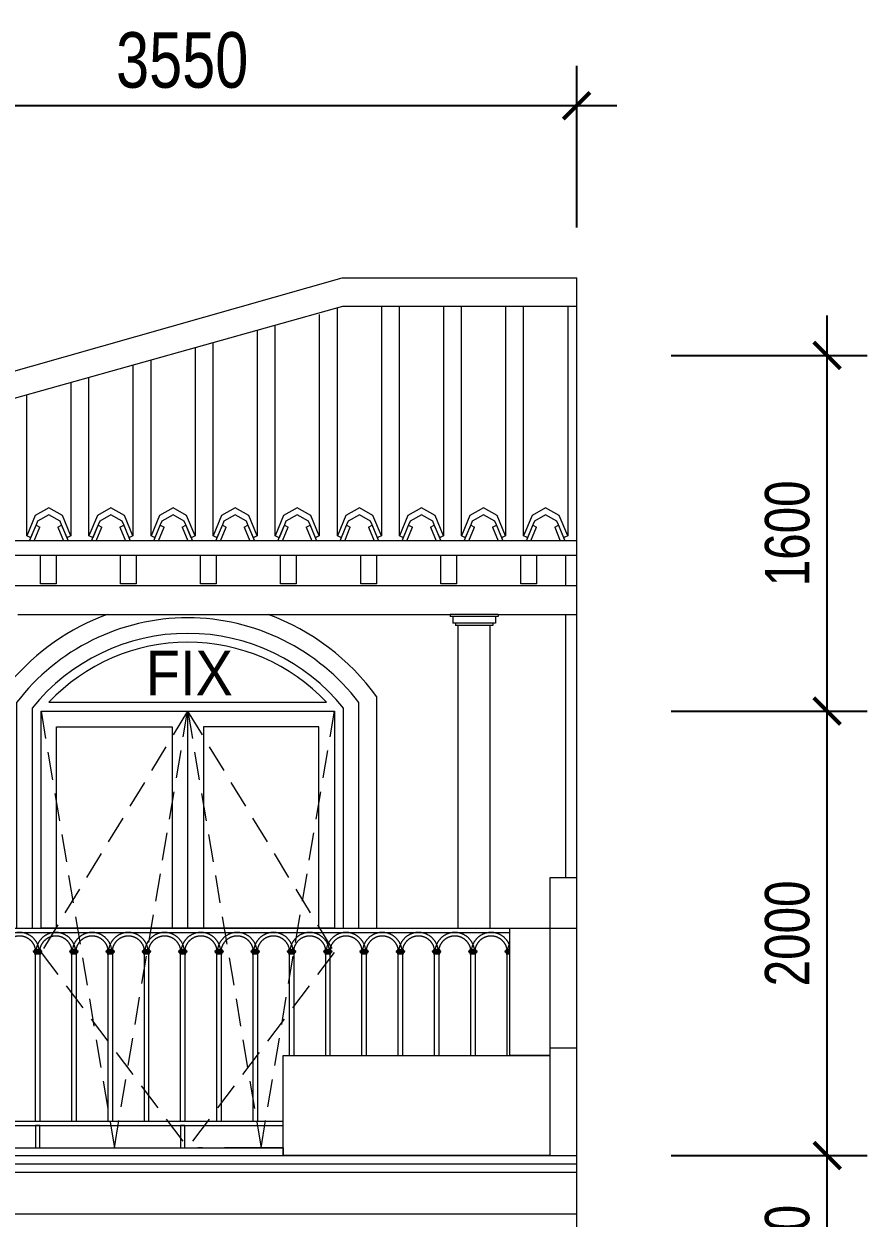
# Model space of a CAD drawing. Header units: millimetres. Extents: x -78046 to 260989, y -99288 to 158505.
# Drawn here: x 190837 to 194630, y 77367 to 82740 of the extents above; entities that cross this region are included whole.
import ezdxf
from ezdxf.xclip import XClip

# ---------------------------------------------------------------- set-up
doc = ezdxf.new("R2010")
doc.units = ezdxf.units.MM
doc.header["$LTSCALE"] = 100
doc.header["$XCLIPFRAME"] = 0
doc.header["$PDMODE"] = 98
doc.linetypes.add('HIDDEN', pattern=[0.375, 0.25, -0.125])
doc.layers.get('Defpoints').update_dxf_attribs({"lineweight": 13})
for name, color, linetype, lineweight in [('-DIM', 9, 'Continuous', 13), ('-DOOR', 137, 'Continuous', 9), ('-HATCH', 8, 'Continuous', 5), ('-HIDE', 3, 'HIDDEN', 13), ('-LINE1', 7, 'Continuous', 18), ('-LINE2', 252, 'Continuous', 9), ('-TEXT', 7, 'Continuous', 15)]:
    doc.layers.add(name, color=color, linetype=linetype, lineweight=lineweight)
doc.styles.add('AVANH', font='VHAVAN_2.TTF', dxfattribs={"width": 0.8})
doc.styles.add('X-5M-DH-TUM1$0$AVANTH', font='arial.ttf', dxfattribs={"width": 0.9})
doc.dimstyles.new('C_100A3', dxfattribs={"dimscale": 100, "dimtxt": 2.5, "dimasz": 1.2, "dimexe": 1.8, "dimexo": 0, "dimgap": 0.75, "dimtad": 1, "dimdec": 0, "dimzin": 0, "dimdsep": 46, "dimtxsty": 'AVANH', "dimblk": 'ARCHTICK', "dimcen": 0, "dimdle": 1.8, "dimclrd": 256, "dimclre": 256, "dimclrt": 7, "dimadec": 0, "dimazin": 0, "dimtfac": 0.0001, "dimtdec": 0, "dimtix": 1, "dimtmove": 2, "dimatfit": 3, "dimldrblk": 'ARCHTICK', "dimfxl": 1.8, "dimtolj": 1, "dimtzin": 0, "dimarcsym": 0})

# ---------------------------------------------------------------- blocks, each defined once
blk = doc.blocks.new('lancan')
for p, q in [((-1.1, 988.8), (6547.2, 988.8)), ((-1.1, 968.8), (6547.2, 968.8)), ((3262.4, 889), (3254.1, 884)), ((3254.1, 884), (3254.1, 882)), ((3264, 884), (3254.1, 884)), ((3254.1, 882), (3262.4, 876.9)), ((3264, 882), (3254.1, 882)), ((3260, 893), (3260, 891)), ((3260, 893), (3264, 893)), ((3260, 891), (3262.4, 891)), ((3260, 874.9), (3260, 872.9)), ((3260, 874.9), (3262.4, 874.9)), ((3260, 872.9), (3264, 872.9)), ((3262.4, 891), (3262.4, 889)), ((3262.4, 891), (3264, 891)), ((3262.4, 889), (3284.8, 889)), ((3262.4, 876.9), (3262.4, 874.9)), ((3262.4, 876.9), (3284.8, 876.9)), ((3262.4, 874.9), (3264, 874.9)), ((3264, 893), (3283.2, 893)), ((3283.2, 891), (3264, 891)), ((3264, 882), (3264, 884)), ((3264, 884), (3283.2, 884)), ((3264, 882), (3283.2, 882)), ((3283.2, 874.9), (3264, 874.9)), ((3264, 120), (3264, 872.9)), ((3264, 872.9), (3283.2, 872.9)), ((3283.2, 893), (3287.2, 893)), ((3283.2, 891), (3284.8, 891)), ((3283.2, 884), (3283.2, 882)), ((3283.2, 884), (3293, 884)), ((3283.2, 882), (3293, 882)), ((3283.2, 874.9), (3284.8, 874.9)), ((3283.2, 872.9), (3283.2, 120)), ((3283.2, 872.9), (3287.2, 872.9)), ((3284.8, 889), (3284.8, 891)), ((3284.8, 891), (3287.2, 891)), ((3293, 884), (3284.8, 889)), ((3284.8, 876.9), (3293, 882)), ((3284.8, 874.9), (3284.8, 876.9)), ((3284.8, 874.9), (3287.2, 874.9)), ((3287.2, 891), (3287.2, 893)), ((3287.2, 872.9), (3287.2, 874.9)), ((3293, 882), (3293, 884)), ((3425.6, 889), (3417.3, 884)), ((3417.3, 884), (3417.3, 882)), ((3427.2, 884), (3417.3, 884)), ((3417.3, 882), (3425.6, 876.9)), ((3427.2, 882), (3417.3, 882)), ((3423.2, 893), (3423.2, 891)), ((3423.2, 893), (3427.2, 893)), ((3423.2, 891), (3425.6, 891)), ((3423.2, 874.9), (3423.2, 872.9)), ((3423.2, 874.9), (3425.6, 874.9)), ((3423.2, 872.9), (3427.2, 872.9)), ((3425.6, 891), (3425.6, 889)), ((3425.6, 891), (3427.2, 891)), ((3425.6, 889), (3448, 889)), ((3425.6, 876.9), (3425.6, 874.9)), ((3425.6, 876.9), (3448, 876.9)), ((3425.6, 874.9), (3427.2, 874.9)), ((3427.2, 893), (3446.4, 893)), ((3446.4, 891), (3427.2, 891)), ((3427.2, 882), (3427.2, 884)), ((3427.2, 884), (3446.4, 884)), ((3427.2, 882), (3446.4, 882)), ((3446.4, 874.9), (3427.2, 874.9)), ((3427.2, 120), (3427.2, 872.9)), ((3427.2, 872.9), (3446.4, 872.9)), ((3446.4, 893), (3450.4, 893)), ((3446.4, 891), (3448, 891)), ((3446.4, 884), (3446.4, 882)), ((3446.4, 884), (3456.2, 884)), ((3446.4, 882), (3456.2, 882)), ((3446.4, 874.9), (3448, 874.9)), ((3446.4, 872.9), (3446.4, 120)), ((3446.4, 872.9), (3450.4, 872.9)), ((3448, 889), (3448, 891)), ((3448, 891), (3450.4, 891)), ((3456.2, 884), (3448, 889)), ((3448, 876.9), (3456.2, 882)), ((3448, 874.9), (3448, 876.9)), ((3448, 874.9), (3450.4, 874.9)), ((3450.4, 891), (3450.4, 893)), ((3450.4, 872.9), (3450.4, 874.9)), ((3456.2, 882), (3456.2, 884)), ((3588.8, 889), (3580.5, 884)), ((3580.5, 884), (3580.5, 882)), ((3590.4, 884), (3580.5, 884)), ((3580.5, 882), (3588.8, 876.9)), ((3590.4, 882), (3580.5, 882)), ((3586.4, 893), (3586.4, 891)), ((3586.4, 893), (3590.4, 893)), ((3586.4, 891), (3588.8, 891)), ((3586.4, 874.9), (3586.4, 872.9)), ((3586.4, 874.9), (3588.8, 874.9)), ((3586.4, 872.9), (3590.4, 872.9)), ((3588.8, 891), (3588.8, 889)), ((3588.8, 891), (3590.4, 891)), ((3588.8, 889), (3611.2, 889)), ((3588.8, 876.9), (3588.8, 874.9)), ((3588.8, 876.9), (3611.2, 876.9)), ((3588.8, 874.9), (3590.4, 874.9)), ((3590.4, 893), (3609.6, 893)), ((3609.6, 891), (3590.4, 891)), ((3590.4, 882), (3590.4, 884)), ((3590.4, 884), (3609.6, 884)), ((3590.4, 882), (3609.6, 882)), ((3609.6, 874.9), (3590.4, 874.9)), ((3590.4, 120), (3590.4, 872.9)), ((3590.4, 872.9), (3609.6, 872.9)), ((3609.6, 893), (3613.6, 893)), ((3609.6, 891), (3611.2, 891)), ((3609.6, 884), (3609.6, 882)), ((3609.6, 884), (3619.4, 884)), ((3609.6, 882), (3619.4, 882)), ((3609.6, 874.9), (3611.2, 874.9)), ((3609.6, 872.9), (3609.6, 120)), ((3609.6, 872.9), (3613.6, 872.9)), ((3611.2, 889), (3611.2, 891)), ((3611.2, 891), (3613.6, 891)), ((3619.4, 884), (3611.2, 889)), ((3611.2, 876.9), (3619.4, 882)), ((3611.2, 874.9), (3611.2, 876.9)), ((3611.2, 874.9), (3613.6, 874.9)), ((3613.6, 891), (3613.6, 893)), ((3613.6, 872.9), (3613.6, 874.9)), ((3619.4, 882), (3619.4, 884)), ((3752, 889), (3743.7, 884)), ((3743.7, 884), (3743.7, 882)), ((3753.6, 884), (3743.7, 884)), ((3743.7, 882), (3752, 876.9)), ((3753.6, 882), (3743.7, 882)), ((3749.6, 893), (3749.6, 891)), ((3749.6, 893), (3753.6, 893)), ((3749.6, 891), (3752, 891)), ((3749.6, 874.9), (3749.6, 872.9)), ((3749.6, 874.9), (3752, 874.9)), ((3749.6, 872.9), (3753.6, 872.9)), ((3752, 891), (3752, 889)), ((3752, 891), (3753.6, 891)), ((3752, 889), (3774.4, 889)), ((3752, 876.9), (3752, 874.9)), ((3752, 876.9), (3774.4, 876.9)), ((3752, 874.9), (3753.6, 874.9)), ((3753.6, 893), (3772.8, 893)), ((3772.8, 891), (3753.6, 891)), ((3753.6, 882), (3753.6, 884)), ((3753.6, 884), (3772.8, 884)), ((3753.6, 882), (3772.8, 882)), ((3772.8, 874.9), (3753.6, 874.9)), ((3753.6, 120), (3753.6, 872.9)), ((3753.6, 872.9), (3772.8, 872.9)), ((3772.8, 893), (3776.8, 893)), ((3772.8, 891), (3774.4, 891)), ((3772.8, 884), (3772.8, 882)), ((3772.8, 884), (3782.6, 884)), ((3772.8, 882), (3782.6, 882)), ((3772.8, 874.9), (3774.4, 874.9)), ((3772.8, 872.9), (3772.8, 120)), ((3772.8, 872.9), (3776.8, 872.9)), ((3774.4, 889), (3774.4, 891)), ((3774.4, 891), (3776.8, 891)), ((3782.6, 884), (3774.4, 889)), ((3774.4, 876.9), (3782.6, 882)), ((3774.4, 874.9), (3774.4, 876.9)), ((3774.4, 874.9), (3776.8, 874.9)), ((3776.8, 891), (3776.8, 893)), ((3776.8, 872.9), (3776.8, 874.9)), ((3782.6, 882), (3782.6, 884)), ((3915.2, 889), (3906.9, 884)), ((3906.9, 884), (3906.9, 882)), ((3916.8, 884), (3906.9, 884)), ((3906.9, 882), (3915.2, 876.9)), ((3916.8, 882), (3906.9, 882)), ((3912.8, 893), (3912.8, 891)), ((3912.8, 893), (3916.8, 893)), ((3912.8, 891), (3915.2, 891)), ((3912.8, 874.9), (3912.8, 872.9)), ((3912.8, 874.9), (3915.2, 874.9)), ((3912.8, 872.9), (3916.8, 872.9)), ((3915.2, 891), (3915.2, 889)), ((3915.2, 891), (3916.8, 891)), ((3915.2, 889), (3937.6, 889)), ((3915.2, 876.9), (3915.2, 874.9)), ((3915.2, 876.9), (3937.6, 876.9)), ((3915.2, 874.9), (3916.8, 874.9)), ((3916.8, 893), (3936, 893)), ((3936, 891), (3916.8, 891)), ((3916.8, 882), (3916.8, 884)), ((3916.8, 884), (3936, 884)), ((3916.8, 882), (3936, 882)), ((3936, 874.9), (3916.8, 874.9)), ((3916.8, 120), (3916.8, 872.9)), ((3916.8, 872.9), (3936, 872.9)), ((3936, 893), (3940, 893)), ((3936, 891), (3937.6, 891)), ((3936, 884), (3936, 882)), ((3936, 884), (3945.8, 884)), ((3936, 882), (3945.8, 882)), ((3936, 874.9), (3937.6, 874.9)), ((3936, 872.9), (3936, 120)), ((3936, 872.9), (3940, 872.9)), ((3937.6, 889), (3937.6, 891)), ((3937.6, 891), (3940, 891)), ((3945.8, 884), (3937.6, 889)), ((3937.6, 876.9), (3945.8, 882)), ((3937.6, 874.9), (3937.6, 876.9)), ((3937.6, 874.9), (3940, 874.9)), ((3940, 891), (3940, 893)), ((3940, 872.9), (3940, 874.9)), ((3945.8, 882), (3945.8, 884)), ((4078.4, 889), (4070.1, 884)), ((4070.1, 884), (4070.1, 882)), ((4080, 884), (4070.1, 884)), ((4070.1, 882), (4078.4, 876.9)), ((4080, 882), (4070.1, 882)), ((4076, 893), (4076, 891)), ((4076, 893), (4080, 893)), ((4076, 891), (4078.4, 891)), ((4076, 874.9), (4076, 872.9)), ((4076, 874.9), (4078.4, 874.9)), ((4076, 872.9), (4080, 872.9)), ((4078.4, 891), (4078.4, 889)), ((4078.4, 891), (4080, 891)), ((4078.4, 889), (4100.8, 889)), ((4078.4, 876.9), (4078.4, 874.9)), ((4078.4, 876.9), (4100.8, 876.9)), ((4078.4, 874.9), (4080, 874.9)), ((4080, 893), (4099.2, 893)), ((4099.2, 891), (4080, 891)), ((4080, 882), (4080, 884)), ((4080, 884), (4099.2, 884)), ((4080, 882), (4099.2, 882)), ((4099.2, 874.9), (4080, 874.9)), ((4080, 120), (4080, 872.9)), ((4080, 872.9), (4099.2, 872.9)), ((4099.2, 893), (4103.2, 893)), ((4099.2, 891), (4100.8, 891)), ((4099.2, 884), (4099.2, 882)), ((4099.2, 884), (4109, 884)), ((4099.2, 882), (4109, 882)), ((4099.2, 874.9), (4100.8, 874.9)), ((4099.2, 872.9), (4099.2, 120)), ((4099.2, 872.9), (4103.2, 872.9)), ((4100.8, 889), (4100.8, 891)), ((4100.8, 891), (4103.2, 891)), ((4109, 884), (4100.8, 889)), ((4100.8, 876.9), (4109, 882)), ((4100.8, 874.9), (4100.8, 876.9)), ((4100.8, 874.9), (4103.2, 874.9)), ((4103.2, 891), (4103.2, 893)), ((4103.2, 872.9), (4103.2, 874.9)), ((4109, 882), (4109, 884)), ((4241.6, 889), (4233.3, 884)), ((4233.3, 884), (4233.3, 882)), ((4243.2, 884), (4233.3, 884)), ((4233.3, 882), (4241.6, 876.9)), ((4243.2, 882), (4233.3, 882)), ((4239.2, 893), (4239.2, 891)), ((4239.2, 893), (4243.2, 893)), ((4239.2, 891), (4241.6, 891)), ((4239.2, 874.9), (4239.2, 872.9)), ((4239.2, 874.9), (4241.6, 874.9)), ((4239.2, 872.9), (4243.2, 872.9)), ((4241.6, 891), (4241.6, 889)), ((4241.6, 891), (4243.2, 891)), ((4241.6, 889), (4264, 889)), ((4241.6, 876.9), (4241.6, 874.9)), ((4241.6, 876.9), (4264, 876.9)), ((4241.6, 874.9), (4243.2, 874.9)), ((4243.2, 893), (4262.4, 893)), ((4262.4, 891), (4243.2, 891)), ((4243.2, 882), (4243.2, 884)), ((4243.2, 884), (4262.4, 884)), ((4243.2, 882), (4262.4, 882)), ((4262.4, 874.9), (4243.2, 874.9)), ((4243.2, 120), (4243.2, 872.9)), ((4243.2, 872.9), (4262.4, 872.9)), ((4262.4, 893), (4266.4, 893)), ((4262.4, 891), (4264, 891)), ((4262.4, 884), (4262.4, 882)), ((4262.4, 884), (4272.2, 884)), ((4262.4, 882), (4272.2, 882)), ((4262.4, 874.9), (4264, 874.9)), ((4262.4, 872.9), (4262.4, 120)), ((4262.4, 872.9), (4266.4, 872.9)), ((4264, 889), (4264, 891)), ((4264, 891), (4266.4, 891)), ((4272.2, 884), (4264, 889)), ((4264, 876.9), (4272.2, 882)), ((4264, 874.9), (4264, 876.9)), ((4264, 874.9), (4266.4, 874.9)), ((4266.4, 891), (4266.4, 893)), ((4266.4, 872.9), (4266.4, 874.9)), ((4272.2, 882), (4272.2, 884)), ((4404.8, 889), (4396.5, 884)), ((4396.5, 884), (4396.5, 882)), ((4406.4, 884), (4396.5, 884)), ((4396.5, 882), (4404.8, 876.9)), ((4406.4, 882), (4396.5, 882)), ((4402.4, 893), (4402.4, 891)), ((4402.4, 893), (4406.4, 893)), ((4402.4, 891), (4404.8, 891)), ((4402.4, 874.9), (4402.4, 872.9)), ((4402.4, 874.9), (4404.8, 874.9)), ((4402.4, 872.9), (4406.4, 872.9)), ((4404.8, 891), (4404.8, 889)), ((4404.8, 891), (4406.4, 891)), ((4404.8, 889), (4427.1, 889)), ((4404.8, 876.9), (4404.8, 874.9)), ((4404.8, 876.9), (4427.1, 876.9)), ((4404.8, 874.9), (4406.4, 874.9)), ((4406.4, 893), (4425.6, 893)), ((4425.6, 891), (4406.4, 891)), ((4406.4, 882), (4406.4, 884)), ((4406.4, 884), (4425.6, 884)), ((4406.4, 882), (4425.6, 882)), ((4425.6, 874.9), (4406.4, 874.9)), ((4406.4, 120), (4406.4, 872.9)), ((4406.4, 872.9), (4425.6, 872.9)), ((4425.6, 893), (4429.5, 893)), ((4425.6, 891), (4427.1, 891)), ((4425.6, 884), (4425.6, 882)), ((4425.6, 884), (4435.4, 884)), ((4425.6, 882), (4435.4, 882)), ((4425.6, 874.9), (4427.1, 874.9)), ((4425.6, 872.9), (4425.6, 120)), ((4425.6, 872.9), (4429.5, 872.9)), ((4427.1, 889), (4427.1, 891)), ((4427.1, 891), (4429.5, 891)), ((4435.4, 884), (4427.1, 889)), ((4427.1, 876.9), (4435.4, 882)), ((4427.1, 874.9), (4427.1, 876.9)), ((4427.1, 874.9), (4429.5, 874.9)), ((4429.5, 891), (4429.5, 893)), ((4429.5, 872.9), (4429.5, 874.9)), ((4435.4, 882), (4435.4, 884)), ((4568, 889), (4559.7, 884)), ((4559.7, 884), (4559.7, 882)), ((4569.6, 884), (4559.7, 884)), ((4559.7, 882), (4568, 876.9)), ((4569.6, 882), (4559.7, 882)), ((4565.6, 893), (4565.6, 891)), ((4565.6, 893), (4569.6, 893)), ((4565.6, 891), (4568, 891)), ((4565.6, 874.9), (4565.6, 872.9)), ((4565.6, 874.9), (4568, 874.9)), ((4565.6, 872.9), (4569.6, 872.9)), ((4568, 891), (4568, 889)), ((4568, 891), (4569.6, 891)), ((4568, 889), (4590.3, 889)), ((4568, 876.9), (4568, 874.9)), ((4568, 876.9), (4590.3, 876.9)), ((4568, 874.9), (4569.6, 874.9)), ((4569.6, 893), (4588.8, 893)), ((4588.8, 891), (4569.6, 891)), ((4569.6, 882), (4569.6, 884)), ((4569.6, 884), (4588.8, 884)), ((4569.6, 882), (4588.8, 882)), ((4588.8, 874.9), (4569.6, 874.9)), ((4569.6, 120), (4569.6, 872.9)), ((4569.6, 872.9), (4588.8, 872.9)), ((4588.8, 893), (4592.7, 893)), ((4588.8, 891), (4590.3, 891)), ((4588.8, 884), (4588.8, 882)), ((4588.8, 884), (4598.6, 884)), ((4588.8, 882), (4598.6, 882)), ((4588.8, 874.9), (4590.3, 874.9)), ((4588.8, 872.9), (4588.8, 120)), ((4588.8, 872.9), (4592.7, 872.9)), ((4590.3, 889), (4590.3, 891)), ((4590.3, 891), (4592.7, 891)), ((4598.6, 884), (4590.3, 889)), ((4590.3, 876.9), (4598.6, 882)), ((4590.3, 874.9), (4590.3, 876.9)), ((4590.3, 874.9), (4592.7, 874.9)), ((4592.7, 891), (4592.7, 893)), ((4592.7, 872.9), (4592.7, 874.9)), ((4598.6, 882), (4598.6, 884)), ((4731.2, 889), (4722.9, 884)), ((4722.9, 884), (4722.9, 882)), ((4732.8, 884), (4722.9, 884)), ((4722.9, 882), (4731.2, 876.9)), ((4732.8, 882), (4722.9, 882)), ((4728.8, 893), (4728.8, 891)), ((4728.8, 893), (4732.8, 893)), ((4728.8, 891), (4731.2, 891)), ((4728.8, 874.9), (4728.8, 872.9)), ((4728.8, 874.9), (4731.2, 874.9)), ((4728.8, 872.9), (4732.8, 872.9)), ((4731.2, 891), (4731.2, 889)), ((4731.2, 891), (4732.8, 891)), ((4731.2, 889), (4753.5, 889)), ((4731.2, 876.9), (4731.2, 874.9)), ((4731.2, 876.9), (4753.5, 876.9)), ((4731.2, 874.9), (4732.8, 874.9)), ((4732.8, 893), (4752, 893)), ((4752, 891), (4732.8, 891)), ((4732.8, 882), (4732.8, 884)), ((4732.8, 884), (4752, 884)), ((4732.8, 882), (4752, 882)), ((4752, 874.9), (4732.8, 874.9)), ((4732.8, 120), (4732.8, 872.9)), ((4732.8, 872.9), (4752, 872.9)), ((4752, 893), (4755.9, 893)), ((4752, 891), (4753.5, 891)), ((4752, 884), (4752, 882)), ((4752, 884), (4761.8, 884)), ((4752, 882), (4761.8, 882)), ((4752, 874.9), (4753.5, 874.9)), ((4752, 872.9), (4752, 120)), ((4752, 872.9), (4755.9, 872.9)), ((4753.5, 889), (4753.5, 891)), ((4753.5, 891), (4755.9, 891)), ((4761.8, 884), (4753.5, 889)), ((4753.5, 876.9), (4761.8, 882)), ((4753.5, 874.9), (4753.5, 876.9)), ((4753.5, 874.9), (4755.9, 874.9)), ((4755.9, 891), (4755.9, 893)), ((4755.9, 872.9), (4755.9, 874.9)), ((4761.8, 882), (4761.8, 884)), ((4894.4, 889), (4886.1, 884)), ((4886.1, 884), (4886.1, 882)), ((4896, 884), (4886.1, 884)), ((4886.1, 882), (4894.4, 876.9)), ((4896, 882), (4886.1, 882)), ((4892, 893), (4892, 891)), ((4892, 893), (4896, 893)), ((4892, 891), (4894.4, 891)), ((4892, 874.9), (4892, 872.9)), ((4892, 874.9), (4894.4, 874.9)), ((4892, 872.9), (4896, 872.9)), ((4894.4, 891), (4894.4, 889)), ((4894.4, 891), (4896, 891)), ((4894.4, 889), (4916.7, 889)), ((4894.4, 876.9), (4894.4, 874.9)), ((4894.4, 876.9), (4916.7, 876.9)), ((4894.4, 874.9), (4896, 874.9)), ((4896, 893), (4915.2, 893)), ((4915.2, 891), (4896, 891)), ((4896, 882), (4896, 884)), ((4896, 884), (4915.2, 884)), ((4896, 882), (4915.2, 882)), ((4915.2, 874.9), (4896, 874.9)), ((4896, 120), (4896, 872.9)), ((4896, 872.9), (4915.2, 872.9)), ((4915.2, 893), (4919.1, 893)), ((4915.2, 891), (4916.7, 891)), ((4915.2, 884), (4915.2, 882)), ((4915.2, 884), (4925, 884)), ((4915.2, 882), (4925, 882)), ((4915.2, 874.9), (4916.7, 874.9)), ((4915.2, 872.9), (4915.2, 120)), ((4915.2, 872.9), (4919.1, 872.9)), ((4916.7, 889), (4916.7, 891)), ((4916.7, 891), (4919.1, 891)), ((4925, 884), (4916.7, 889)), ((4916.7, 876.9), (4925, 882)), ((4916.7, 874.9), (4916.7, 876.9)), ((4916.7, 874.9), (4919.1, 874.9)), ((4919.1, 891), (4919.1, 893)), ((4919.1, 872.9), (4919.1, 874.9)), ((4925, 882), (4925, 884)), ((5057.6, 889), (5049.3, 884)), ((5049.3, 884), (5049.3, 882)), ((5059.2, 884), (5049.3, 884)), ((5049.3, 882), (5057.6, 876.9)), ((5059.2, 882), (5049.3, 882)), ((5055.2, 893), (5055.2, 891)), ((5055.2, 893), (5059.2, 893)), ((5055.2, 891), (5057.6, 891)), ((5055.2, 874.9), (5055.2, 872.9)), ((5055.2, 874.9), (5057.6, 874.9)), ((5055.2, 872.9), (5059.2, 872.9)), ((5057.6, 891), (5057.6, 889)), ((5057.6, 891), (5059.2, 891)), ((5057.6, 889), (5079.9, 889)), ((5057.6, 876.9), (5057.6, 874.9)), ((5057.6, 876.9), (5079.9, 876.9)), ((5057.6, 874.9), (5059.2, 874.9)), ((5059.2, 893), (5078.4, 893)), ((5078.4, 891), (5059.2, 891)), ((5059.2, 882), (5059.2, 884)), ((5059.2, 884), (5078.4, 884)), ((5059.2, 882), (5078.4, 882)), ((5078.4, 874.9), (5059.2, 874.9)), ((5059.2, 120), (5059.2, 872.9)), ((5059.2, 872.9), (5078.4, 872.9)), ((5078.4, 893), (5082.3, 893)), ((5078.4, 891), (5079.9, 891)), ((5078.4, 884), (5078.4, 882)), ((5078.4, 884), (5088.2, 884)), ((5078.4, 882), (5088.2, 882)), ((5078.4, 874.9), (5079.9, 874.9)), ((5078.4, 872.9), (5078.4, 120)), ((5078.4, 872.9), (5082.3, 872.9)), ((5079.9, 889), (5079.9, 891)), ((5079.9, 891), (5082.3, 891)), ((5088.2, 884), (5079.9, 889)), ((5079.9, 876.9), (5088.2, 882)), ((5079.9, 874.9), (5079.9, 876.9)), ((5079.9, 874.9), (5082.3, 874.9)), ((5082.3, 891), (5082.3, 893)), ((5082.3, 872.9), (5082.3, 874.9)), ((5088.2, 882), (5088.2, 884)), ((5220.8, 889), (5212.5, 884)), ((5212.5, 884), (5212.5, 882)), ((5222.4, 884), (5212.5, 884)), ((5212.5, 882), (5220.8, 876.9)), ((5222.4, 882), (5212.5, 882)), ((5218.4, 893), (5218.4, 891)), ((5218.4, 893), (5222.4, 893)), ((5218.4, 891), (5220.8, 891)), ((5218.4, 874.9), (5218.4, 872.9)), ((5218.4, 874.9), (5220.8, 874.9)), ((5218.4, 872.9), (5222.4, 872.9)), ((5220.8, 891), (5220.8, 889)), ((5220.8, 891), (5222.4, 891)), ((5220.8, 889), (5243.1, 889)), ((5220.8, 876.9), (5220.8, 874.9)), ((5220.8, 876.9), (5243.1, 876.9)), ((5220.8, 874.9), (5222.4, 874.9)), ((5222.4, 893), (5241.6, 893)), ((5241.6, 891), (5222.4, 891)), ((5222.4, 882), (5222.4, 884)), ((5222.4, 884), (5241.6, 884)), ((5222.4, 882), (5241.6, 882)), ((5241.6, 874.9), (5222.4, 874.9)), ((5222.4, 120), (5222.4, 872.9)), ((5222.4, 872.9), (5241.6, 872.9)), ((5241.6, 893), (5245.5, 893)), ((5241.6, 891), (5243.1, 891)), ((5241.6, 884), (5241.6, 882)), ((5241.6, 884), (5251.4, 884)), ((5241.6, 882), (5251.4, 882)), ((5241.6, 874.9), (5243.1, 874.9)), ((5241.6, 872.9), (5241.6, 120)), ((5241.6, 872.9), (5245.5, 872.9)), ((5243.1, 889), (5243.1, 891)), ((5243.1, 891), (5245.5, 891)), ((5251.4, 884), (5243.1, 889)), ((5243.1, 876.9), (5251.4, 882)), ((5243.1, 874.9), (5243.1, 876.9)), ((5243.1, 874.9), (5245.5, 874.9)), ((5245.5, 891), (5245.5, 893)), ((5245.5, 872.9), (5245.5, 874.9)), ((5251.4, 882), (5251.4, 884)), ((5384, 889), (5375.7, 884)), ((5375.7, 884), (5375.7, 882)), ((5385.6, 884), (5375.7, 884)), ((5375.7, 882), (5384, 876.9)), ((5385.6, 882), (5375.7, 882)), ((5381.6, 893), (5381.6, 891)), ((5381.6, 893), (5385.6, 893)), ((5381.6, 891), (5384, 891)), ((5381.6, 874.9), (5381.6, 872.9)), ((5381.6, 874.9), (5384, 874.9)), ((5381.6, 872.9), (5385.6, 872.9)), ((5384, 891), (5384, 889)), ((5384, 891), (5385.6, 891)), ((5384, 889), (5406.3, 889)), ((5384, 876.9), (5384, 874.9)), ((5384, 876.9), (5406.3, 876.9)), ((5384, 874.9), (5385.6, 874.9)), ((5385.6, 893), (5404.8, 893)), ((5404.8, 891), (5385.6, 891)), ((5385.6, 882), (5385.6, 884)), ((5385.6, 884), (5404.8, 884)), ((5385.6, 882), (5404.8, 882)), ((5404.8, 874.9), (5385.6, 874.9)), ((5385.6, 120), (5385.6, 872.9)), ((5385.6, 872.9), (5404.8, 872.9)), ((-1.1, 120), (6547.2, 120)), ((-1.1, 100), (6547.2, 100)), ((-1.1, 0), (6547.2, 0))]:
    blk.add_line(p, q)
for points in [[(3283.2, 100), (3264, 100), (3264, 0), (3283.2, 0)], [(3936, 100), (3916.8, 100), (3916.8, 0), (3936, 0)]]:
    blk.add_lwpolyline(points, close=True)
for centre, radius, start, end in [((3192, 879.8), 89.2, 8.5304, 171.4696), ((3355.2, 879.8), 89.2, 8.5304, 171.4696), ((3518.4, 879.8), 89.2, 8.5304, 171.4696), ((3681.6, 879.8), 89.2, 8.5304, 171.4696), ((3844.8, 879.8), 89.2, 8.5304, 171.4696), ((4008, 879.8), 89.2, 8.5304, 171.4696), ((4171.2, 879.8), 89.2, 8.5304, 171.4696), ((4334.4, 879.8), 89.2, 8.5304, 171.4696), ((4497.6, 879.8), 89.2, 8.5304, 171.4696), ((4660.8, 879.8), 89.2, 8.5304, 171.4696), ((4824, 879.8), 89.2, 8.5304, 171.4696), ((4987.2, 879.8), 89.2, 8.5304, 171.4696), ((5150.4, 879.8), 89.2, 8.5304, 171.4696), ((5313.6, 879.8), 89.2, 8.5304, 171.4696), ((5476.8, 879.8), 89.2, 8.5304, 171.4696), ((3192, 879.8), 73.2, 10.4137, 169.5863), ((3355.2, 879.8), 73.2, 10.4137, 169.5863), ((3518.4, 879.8), 73.2, 10.4137, 169.5863), ((3681.6, 879.8), 73.2, 10.4137, 169.5863), ((3844.8, 879.8), 73.2, 10.4137, 169.5863), ((4008, 879.8), 73.2, 10.4137, 169.5863), ((4171.2, 879.8), 73.2, 10.4137, 169.5863), ((4334.4, 879.8), 73.2, 10.4137, 169.5863), ((4497.6, 879.8), 73.2, 10.4137, 169.5863), ((4660.8, 879.8), 73.2, 10.4137, 169.5863), ((4824, 879.8), 73.2, 10.4137, 169.5863), ((4987.2, 879.8), 73.2, 10.4137, 169.5863), ((5150.4, 879.8), 73.2, 10.4137, 169.5863), ((5313.6, 879.8), 73.2, 10.4137, 169.5863)]:
    blk.add_arc(centre, radius, start, end)
blk = doc.blocks.new('_ARCHTICK')
at = {"const_width": 0.15}
blk.add_lwpolyline([(-0.5, -0.5), (0.5, 0.5)], dxfattribs=at)
blk = doc.blocks.new('*D137')
at = {"layer": 'Defpoints', "lineweight": -2, "transparency": 16777216}
for p, q in [((189773.8, 81824.5), (189773.8, 82551.7)), ((193323.8, 81824.5), (193323.8, 82551.7)), ((193503.8, 82371.7), (189593.8, 82371.7))]:
    blk.add_line(p, q, dxfattribs=at)
at = {"layer": 'Defpoints', "color": 0, "transparency": 16777216}
for p in [(189773.8, 82371.7), (189773.8, 81824.5), (193323.8, 81824.5)]:
    blk.add_point(p, dxfattribs=at)
at = {"layer": 'Defpoints', "lineweight": -2, "transparency": 16777216, "xscale": 120, "yscale": 120, "zscale": 120, "rotation": 180}
blk.add_blockref('_ARCHTICK', (189773.8, 82371.7), dxfattribs=at)
at = {"layer": 'Defpoints', "lineweight": -2, "transparency": 16777216, "xscale": 120, "yscale": 120, "zscale": 120}
blk.add_blockref('_ARCHTICK', (193323.8, 82371.7), dxfattribs=at)
at = {"layer": 'Defpoints', "color": 7, "transparency": 16777216, "insert": (191548.8, 82576), "char_height": 250, "attachment_point": 5, "style": 'AVANH'}
blk.add_mtext('\\A1;3550', dxfattribs=at)
blk = doc.blocks.new('*D458')
at = {"layer": '-DIM', "lineweight": -2, "transparency": 16777216}
for p, q in [((194450.4, 76667.8), (194450.4, 77828)), ((193749.5, 77648), (194630.4, 77648)), ((193749.5, 76847.8), (194630.4, 76847.8))]:
    blk.add_line(p, q, dxfattribs=at)
at = {"layer": 'Defpoints', "color": 0, "transparency": 16777216}
for p in [(193749.5, 77648), (194450.4, 77648), (193749.5, 76847.8)]:
    blk.add_point(p, dxfattribs=at)
at = {"layer": '-DIM', "lineweight": -2, "transparency": 16777216, "xscale": 120, "yscale": 120, "zscale": 120}
for p, rotation in [((194450.4, 77648), 90), ((194450.4, 76847.8), 270)]:
    blk.add_blockref('_ARCHTICK', p, dxfattribs=dict(at, rotation=rotation))
at = {"layer": '-DIM', "color": 7, "transparency": 16777216, "insert": (194271.9, 77247.9), "char_height": 200, "attachment_point": 5, "rotation": 90, "style": 'AVANH'}
blk.add_mtext('\\A1;800', dxfattribs=at)
blk = doc.blocks.new('*D459')
at = {"layer": '-DIM', "lineweight": -2, "transparency": 16777216}
for p, q in [((194450.4, 77468), (194450.4, 79827.6)), ((193749.5, 79647.6), (194630.4, 79647.6)), ((193749.5, 77648), (194630.4, 77648))]:
    blk.add_line(p, q, dxfattribs=at)
at = {"layer": 'Defpoints', "color": 0, "transparency": 16777216}
for p in [(193749.5, 79647.6), (194450.4, 79647.6), (193749.5, 77648)]:
    blk.add_point(p, dxfattribs=at)
at = {"layer": '-DIM', "lineweight": -2, "transparency": 16777216, "xscale": 120, "yscale": 120, "zscale": 120}
for p, rotation in [((194450.4, 79647.6), 90), ((194450.4, 77648), 270)]:
    blk.add_blockref('_ARCHTICK', p, dxfattribs=dict(at, rotation=rotation))
at = {"layer": '-DIM', "color": 7, "transparency": 16777216, "insert": (194271.9, 78647.8), "char_height": 200, "attachment_point": 5, "rotation": 90, "style": 'AVANH'}
blk.add_mtext('\\A1;2000', dxfattribs=at)
blk = doc.blocks.new('*D460')
at = {"layer": '-DIM', "lineweight": -2, "transparency": 16777216}
for p, q in [((194450.4, 79467.6), (194450.4, 81428)), ((193749.5, 81248), (194630.4, 81248)), ((193749.5, 79647.6), (194630.4, 79647.6))]:
    blk.add_line(p, q, dxfattribs=at)
at = {"layer": 'Defpoints', "color": 0, "transparency": 16777216}
for p in [(193749.5, 81248), (194450.4, 81248), (193749.5, 79647.6)]:
    blk.add_point(p, dxfattribs=at)
at = {"layer": '-DIM', "lineweight": -2, "transparency": 16777216, "xscale": 120, "yscale": 120, "zscale": 120}
for p, rotation in [((194450.4, 81248), 90), ((194450.4, 79647.6), 270)]:
    blk.add_blockref('_ARCHTICK', p, dxfattribs=dict(at, rotation=rotation))
at = {"layer": '-DIM', "color": 7, "transparency": 16777216, "insert": (194271.9, 80447.8), "char_height": 200, "attachment_point": 5, "rotation": 90, "style": 'AVANH'}
blk.add_mtext('\\A1;1600', dxfattribs=at)

msp = doc.modelspace()

# ---------------------------------------------------------------- linework, layer by layer
at = {"layer": '-DOOR', "lineweight": 9}
for p, q in [((191573.3, 79647.6), (191573.3, 78671.5)), ((190983.8, 79577.6), (191503.3, 79577.6)), ((190983.8, 78671.5), (190983.8, 79577.6)), ((191503.3, 79577.6), (191503.3, 78671.5)), ((192163.8, 79577.6), (191644.3, 79577.6)), ((191644.3, 79577.6), (191644.3, 78671.5)), ((192163.8, 78671.5), (192163.8, 79577.6))]:
    msp.add_line(p, q, dxfattribs=at)
msp.add_lwpolyline([(192343.8, 78671.8), (192343.8, 79686, 0.495675), (190803.8, 79686), (190803.8, 78671.8)], format="xyb", dxfattribs=at)
msp.add_lwpolyline([(190949.1, 79687.6), (192198.4, 79687.6, 0.432261)], format="xyb", close=True, dxfattribs=at)
msp.add_lwpolyline([(190913.8, 79647.6), (192233.8, 79647.6), (192233.8, 78671.8), (190913.8, 78671.8)], close=True, dxfattribs=at)
at = {"layer": '-HATCH'}
for p, q in [((192269.7, 81468.9), (188913.7, 80527)), ((192246.8, 80437), (192246.8, 81461)), ((193323.8, 81468.9), (192269.7, 81468.9)), ((192444.9, 81468.9), (192444.9, 80437)), ((192526.2, 80437), (192526.2, 81468.9)), ((192724.3, 81468.9), (192724.3, 80437)), ((192805.6, 80437), (192805.6, 81468.9)), ((193003.7, 81468.9), (193003.7, 80437)), ((193085, 80437), (193085, 81468.9)), ((193283.1, 81468.9), (193283.1, 80437)), ((192165.5, 81432.8), (192165.5, 80437)), ((191886.1, 81361.2), (191886.1, 80437)), ((191967.4, 80437), (191967.4, 81384.1)), ((191688, 80437), (191688, 81305.6)), ((191606.7, 81282.8), (191606.7, 80437)), ((191327.3, 81204.4), (191327.3, 80437)), ((191408.6, 80437), (191408.6, 81227.2)), ((191129.2, 80437), (191129.2, 81148.8)), ((191047.9, 81126), (191047.9, 80437)), ((190849.8, 80437), (190849.8, 81070.4)), ((190948.9, 80561.9), (190887.7, 80527.4)), ((191010.1, 80527.4), (190948.9, 80561.9)), ((191228.3, 80561.9), (191167.1, 80527.4)), ((191289.5, 80527.4), (191228.3, 80561.9)), ((191507.7, 80561.9), (191446.5, 80527.4)), ((191568.9, 80527.4), (191507.7, 80561.9)), ((191787.1, 80561.9), (191725.9, 80527.4)), ((191848.3, 80527.4), (191787.1, 80561.9)), ((192066.5, 80561.9), (192005.3, 80527.4)), ((192127.7, 80527.4), (192066.5, 80561.9)), ((192345.9, 80561.9), (192284.7, 80527.4)), ((192407.1, 80527.4), (192345.9, 80561.9)), ((192625.3, 80561.9), (192564.1, 80527.4)), ((192686.5, 80527.4), (192625.3, 80561.9)), ((192904.7, 80561.9), (192843.5, 80527.4)), ((192965.9, 80527.4), (192904.7, 80561.9)), ((193184.1, 80561.9), (193122.9, 80527.4)), ((193245.3, 80527.4), (193184.1, 80561.9)), ((190887.7, 80527.4), (190849.8, 80437)), ((190898.1, 80502.4), (190891.3, 80486.2)), ((190948.9, 80531), (190898.1, 80502.4)), ((190999.6, 80502.4), (190948.9, 80531)), ((191006.5, 80486.2), (190999.6, 80502.4)), ((191047.9, 80437), (191010.1, 80527.4)), ((191167.1, 80527.4), (191129.2, 80437)), ((191177.5, 80502.4), (191170.7, 80486.2)), ((191228.3, 80531), (191177.5, 80502.4)), ((191279, 80502.4), (191228.3, 80531)), ((191285.9, 80486.2), (191279, 80502.4)), ((191327.3, 80437), (191289.5, 80527.4)), ((191446.5, 80527.4), (191408.6, 80437)), ((191456.9, 80502.4), (191450.1, 80486.2)), ((191507.7, 80531), (191456.9, 80502.4)), ((191558.4, 80502.4), (191507.7, 80531)), ((191565.3, 80486.2), (191558.4, 80502.4)), ((191606.7, 80437), (191568.9, 80527.4)), ((191725.9, 80527.4), (191688, 80437)), ((191736.3, 80502.4), (191729.5, 80486.2)), ((191787.1, 80531), (191736.3, 80502.4)), ((191837.8, 80502.4), (191787.1, 80531)), ((191844.7, 80486.2), (191837.8, 80502.4)), ((191886.1, 80437), (191848.3, 80527.4)), ((192005.3, 80527.4), (191967.4, 80437)), ((192015.7, 80502.4), (192008.9, 80486.2)), ((192066.5, 80531), (192015.7, 80502.4)), ((192117.2, 80502.4), (192066.5, 80531)), ((192124.1, 80486.2), (192117.2, 80502.4)), ((192165.5, 80437), (192127.7, 80527.4)), ((192284.7, 80527.4), (192246.8, 80437)), ((192295.1, 80502.4), (192288.3, 80486.2)), ((192345.9, 80531), (192295.1, 80502.4)), ((192396.6, 80502.4), (192345.9, 80531)), ((192403.5, 80486.2), (192396.6, 80502.4)), ((192444.9, 80437), (192407.1, 80527.4)), ((192564.1, 80527.4), (192526.2, 80437)), ((192574.5, 80502.4), (192567.7, 80486.2)), ((192625.3, 80531), (192574.5, 80502.4)), ((192676, 80502.4), (192625.3, 80531)), ((192682.9, 80486.2), (192676, 80502.4)), ((192724.3, 80437), (192686.5, 80527.4)), ((192843.5, 80527.4), (192805.6, 80437)), ((192853.9, 80502.4), (192847.1, 80486.2)), ((192904.7, 80531), (192853.9, 80502.4)), ((192955.4, 80502.4), (192904.7, 80531)), ((192962.3, 80486.2), (192955.4, 80502.4)), ((193003.7, 80437), (192965.9, 80527.4)), ((193122.9, 80527.4), (193085, 80437)), ((193133.3, 80502.4), (193126.5, 80486.2)), ((193184.1, 80531), (193133.3, 80502.4)), ((193234.8, 80502.4), (193184.1, 80531)), ((193241.7, 80486.2), (193234.8, 80502.4)), ((193283.1, 80437), (193245.3, 80527.4)), ((190862, 80414.8), (190891.3, 80484.7)), ((190891.3, 80486.2), (190866.8, 80427.5)), ((190882.9, 80414.8), (190908.2, 80475.2)), ((190891.3, 80486.2), (190891.3, 80484.7)), ((190891.3, 80484.7), (190908.2, 80475.2)), ((190989.5, 80475.2), (191006.5, 80484.7)), ((190989.5, 80475.2), (191014.8, 80414.8)), ((191006.5, 80484.7), (191006.5, 80486.2)), ((191031, 80427.5), (191006.5, 80486.2)), ((191006.5, 80484.7), (191035.7, 80414.8)), ((191141.4, 80414.8), (191170.7, 80484.7)), ((191170.7, 80486.2), (191146.2, 80427.5)), ((191162.3, 80414.8), (191187.6, 80475.2)), ((191170.7, 80486.2), (191170.7, 80484.7)), ((191170.7, 80484.7), (191187.6, 80475.2)), ((191268.9, 80475.2), (191285.9, 80484.7)), ((191268.9, 80475.2), (191294.2, 80414.8)), ((191285.9, 80484.7), (191285.9, 80486.2)), ((191310.4, 80427.5), (191285.9, 80486.2)), ((191285.9, 80484.7), (191315.1, 80414.8)), ((191420.8, 80414.8), (191450.1, 80484.7)), ((191450.1, 80486.2), (191425.6, 80427.5)), ((191441.7, 80414.8), (191467, 80475.2)), ((191450.1, 80486.2), (191450.1, 80484.7)), ((191450.1, 80484.7), (191467, 80475.2)), ((191548.3, 80475.2), (191565.3, 80484.7)), ((191548.3, 80475.2), (191573.6, 80414.8)), ((191565.3, 80484.7), (191565.3, 80486.2)), ((191589.8, 80427.5), (191565.3, 80486.2)), ((191565.3, 80484.7), (191594.5, 80414.8)), ((191700.2, 80414.8), (191729.5, 80484.7)), ((191729.5, 80486.2), (191705, 80427.5)), ((191721.1, 80414.8), (191746.4, 80475.2)), ((191729.5, 80486.2), (191729.5, 80484.7)), ((191729.5, 80484.7), (191746.4, 80475.2)), ((191827.7, 80475.2), (191844.7, 80484.7)), ((191827.7, 80475.2), (191853, 80414.8)), ((191844.7, 80484.7), (191844.7, 80486.2)), ((191869.2, 80427.5), (191844.7, 80486.2)), ((191844.7, 80484.7), (191873.9, 80414.8)), ((191979.6, 80414.8), (192008.9, 80484.7)), ((192008.9, 80486.2), (191984.4, 80427.5)), ((192000.5, 80414.8), (192025.8, 80475.2)), ((192008.9, 80486.2), (192008.9, 80484.7)), ((192008.9, 80484.7), (192025.8, 80475.2)), ((192107.1, 80475.2), (192124.1, 80484.7)), ((192107.1, 80475.2), (192132.4, 80414.8)), ((192124.1, 80484.7), (192124.1, 80486.2)), ((192148.6, 80427.5), (192124.1, 80486.2)), ((192124.1, 80484.7), (192153.3, 80414.8)), ((192259, 80414.8), (192288.3, 80484.7)), ((192288.3, 80486.2), (192263.8, 80427.5)), ((192279.9, 80414.8), (192305.2, 80475.2)), ((192288.3, 80486.2), (192288.3, 80484.7)), ((192288.3, 80484.7), (192305.2, 80475.2)), ((192386.5, 80475.2), (192403.5, 80484.7)), ((192386.5, 80475.2), (192411.8, 80414.8)), ((192403.5, 80484.7), (192403.5, 80486.2)), ((192428, 80427.5), (192403.5, 80486.2)), ((192403.5, 80484.7), (192432.7, 80414.8)), ((192538.4, 80414.8), (192567.7, 80484.7)), ((192567.7, 80486.2), (192543.2, 80427.5)), ((192559.3, 80414.8), (192584.6, 80475.2)), ((192567.7, 80486.2), (192567.7, 80484.7)), ((192567.7, 80484.7), (192584.6, 80475.2)), ((192665.9, 80475.2), (192682.9, 80484.7)), ((192665.9, 80475.2), (192691.2, 80414.8)), ((192682.9, 80484.7), (192682.9, 80486.2)), ((192707.4, 80427.5), (192682.9, 80486.2)), ((192682.9, 80484.7), (192712.1, 80414.8)), ((192817.8, 80414.8), (192847.1, 80484.7)), ((192847.1, 80486.2), (192822.6, 80427.5)), ((192838.7, 80414.8), (192864, 80475.2)), ((192847.1, 80486.2), (192847.1, 80484.7)), ((192847.1, 80484.7), (192864, 80475.2)), ((192945.3, 80475.2), (192962.3, 80484.7)), ((192945.3, 80475.2), (192970.6, 80414.8)), ((192962.3, 80484.7), (192962.3, 80486.2)), ((192986.8, 80427.5), (192962.3, 80486.2)), ((192962.3, 80484.7), (192991.5, 80414.8)), ((193097.2, 80414.8), (193126.5, 80484.7)), ((193126.5, 80486.2), (193102, 80427.5)), ((193118.1, 80414.8), (193143.4, 80475.2)), ((193126.5, 80486.2), (193126.5, 80484.7)), ((193126.5, 80484.7), (193143.4, 80475.2)), ((193224.7, 80475.2), (193241.7, 80484.7)), ((193224.7, 80475.2), (193250, 80414.8)), ((193241.7, 80484.7), (193241.7, 80486.2)), ((193266.2, 80427.5), (193241.7, 80486.2)), ((193241.7, 80484.7), (193270.9, 80414.8)), ((190862.1, 80430.1), (190849.8, 80437)), ((190866.8, 80427.5), (190862.1, 80430.1)), ((191035.7, 80430.1), (191031, 80427.5)), ((191047.9, 80437), (191035.7, 80430.1)), ((191141.5, 80430.1), (191129.2, 80437)), ((191146.2, 80427.5), (191141.5, 80430.1)), ((191315.1, 80430.1), (191310.4, 80427.5)), ((191327.3, 80437), (191315.1, 80430.1)), ((191420.9, 80430.1), (191408.6, 80437)), ((191425.6, 80427.5), (191420.9, 80430.1)), ((191594.5, 80430.1), (191589.8, 80427.5)), ((191606.7, 80437), (191594.5, 80430.1)), ((191700.3, 80430.1), (191688, 80437)), ((191705, 80427.5), (191700.3, 80430.1)), ((191873.9, 80430.1), (191869.2, 80427.5)), ((191886.1, 80437), (191873.9, 80430.1)), ((191979.7, 80430.1), (191967.4, 80437)), ((191984.4, 80427.5), (191979.7, 80430.1)), ((192153.3, 80430.1), (192148.6, 80427.5)), ((192165.5, 80437), (192153.3, 80430.1)), ((192259.1, 80430.1), (192246.8, 80437)), ((192263.8, 80427.5), (192259.1, 80430.1)), ((192432.7, 80430.1), (192428, 80427.5)), ((192444.9, 80437), (192432.7, 80430.1)), ((192538.5, 80430.1), (192526.2, 80437)), ((192543.2, 80427.5), (192538.5, 80430.1)), ((192712.1, 80430.1), (192707.4, 80427.5)), ((192724.3, 80437), (192712.1, 80430.1)), ((192817.9, 80430.1), (192805.6, 80437)), ((192822.6, 80427.5), (192817.9, 80430.1)), ((192991.5, 80430.1), (192986.8, 80427.5)), ((193003.7, 80437), (192991.5, 80430.1)), ((193097.3, 80430.1), (193085, 80437)), ((193102, 80427.5), (193097.3, 80430.1)), ((193270.9, 80430.1), (193266.2, 80427.5)), ((193283.1, 80437), (193270.9, 80430.1)), ((190911.8, 80220), (190911.8, 80348)), ((190983.8, 80220), (190983.8, 80348)), ((191271.8, 80220), (191271.8, 80348)), ((191343.8, 80220), (191343.8, 80348)), ((191631.8, 80220), (191631.8, 80348)), ((191703.8, 80220), (191703.8, 80348)), ((191991.8, 80220), (191991.8, 80348)), ((192063.8, 80220), (192063.8, 80348)), ((192351.8, 80220), (192351.8, 80348)), ((192423.8, 80220), (192423.8, 80348)), ((192711.8, 80220), (192711.8, 80348)), ((192783.8, 80220), (192783.8, 80348)), ((193071.8, 80220), (193071.8, 80348)), ((193143.8, 80220), (193143.8, 80348)), ((193273.8, 80348), (193273.8, 80211.1)), ((190983.8, 80220), (190911.8, 80220)), ((191343.8, 80220), (191271.8, 80220)), ((191703.8, 80220), (191631.8, 80220)), ((192063.8, 80220), (191991.8, 80220)), ((192423.8, 80220), (192351.8, 80220)), ((192783.8, 80220), (192711.8, 80220)), ((193143.8, 80220), (193071.8, 80220)), ((193273.8, 80083.1), (193273.8, 78897.8))]:
    msp.add_line(p, q, dxfattribs=at)
at = {"layer": '-HIDE', "ltscale": 5}
for points in [[(191573.3, 79647.6), (190913.7, 78562.4), (191573.3, 77683)], [(190913.8, 79647.6), (191243.5, 77682.9), (191573.3, 79647.6)], [(191573.3, 79647.6), (192232.8, 78562.4), (191573.3, 77683)], [(191573.8, 79647.6), (191903.5, 77682.9), (192233.3, 79647.6)]]:
    msp.add_lwpolyline(points, dxfattribs=at)
at = {"layer": '-LINE1', "color": 0, "lineweight": 20}
for p, q in [((188785.3, 80606.6), (192269, 81598)), ((192269, 81598), (193323.8, 81598)), ((193323.8, 66748), (193323.8, 81598)), ((193323.8, 80413.7), (188823.8, 80413.7)), ((190911.8, 80348), (190623.8, 80348)), ((190983.8, 80348), (190911.8, 80348)), ((191271.8, 80348), (190983.8, 80348)), ((191343.8, 80348), (191271.8, 80348)), ((191631.8, 80348), (191343.8, 80348)), ((191703.8, 80348), (191631.8, 80348)), ((191991.8, 80348), (191703.8, 80348)), ((192063.8, 80348), (191991.8, 80348)), ((192351.8, 80348), (192063.8, 80348)), ((192423.8, 80348), (192351.8, 80348)), ((192711.8, 80348), (192423.8, 80348)), ((192783.8, 80348), (192711.8, 80348)), ((193071.8, 80348), (192783.8, 80348)), ((193143.8, 80348), (193071.8, 80348)), ((193273.8, 80348), (193143.8, 80348)), ((193323.8, 80348), (193273.8, 80348)), ((193323.8, 80211.1), (193323.8, 80348)), ((193273.8, 80211.1), (189813.2, 80211.1)), ((193323.8, 80211.1), (193273.8, 80211.1)), ((193323.8, 80083.1), (193323.8, 80211.1)), ((190809.9, 80083.1), (192753.9, 80083.1)), ((192753.9, 80083.1), (192753.9, 80073.1)), ((192969.9, 80083.1), (192753.9, 80083.1)), ((192765.9, 80073.1), (192753.9, 80073.1)), ((192957.9, 80073.1), (192765.9, 80073.1)), ((192765.9, 80073.1), (192765.9, 80043.1)), ((192957.9, 80073.1), (192957.9, 80043.1)), ((192969.9, 80073.1), (192957.9, 80073.1)), ((192969.9, 80083.1), (192969.9, 80073.1)), ((192969.9, 80083.1), (193273.8, 80083.1)), ((193273.8, 80083.1), (193323.8, 80083.1)), ((193323.7, 78671.8), (193323.8, 80083.1)), ((192777.9, 80043.1), (192765.9, 80043.1)), ((192945.9, 80043.1), (192777.9, 80043.1)), ((192777.9, 80043.1), (192777.9, 80033.1)), ((192789.9, 80033.1), (192777.9, 80033.1)), ((192789.9, 78671.8), (192789.9, 80033.1)), ((192933.9, 80033.1), (192789.9, 80033.1)), ((192933.9, 78671.8), (192933.9, 80033.1)), ((192945.9, 80033.1), (192933.9, 80033.1)), ((192945.9, 80043.1), (192945.9, 80033.1)), ((192957.9, 80043.1), (192945.9, 80043.1)), ((193202.7, 78671.8), (193323.8, 78671.8)), ((193202.7, 78132.3), (193323.8, 78132.3)), ((191879.8, 77803), (191899, 77803)), ((191899, 77803), (191945.9, 77803)), ((188643.9, 77648), (192003.9, 77648)), ((190773.9, 77683), (190966.7, 77683)), ((191301.3, 77683), (191358.2, 77683)), ((191358.2, 77683), (191619.6, 77683)), ((191639.6, 77683), (191619.6, 77683)), ((191639.6, 77683), (191739.5, 77683)), ((191796.4, 77683), (191739.5, 77683)), ((191797.2, 77683), (191796.4, 77683)), ((191854.1, 77683), (191797.2, 77683)), ((192003.9, 77683), (191854.1, 77683)), ((192003.9, 77648), (192003.9, 77683)), ((192003.9, 77648), (193203.8, 77648))]:
    msp.add_line(p, q, dxfattribs=at)
for points in [[(191211.7, 80083.1, 0.129711), (190773.9, 79776.5, 0.122128)], [(192423.8, 78671.8), (192423.8, 79712.4, 0.14952), (191935.8, 80083.1, 0.141898)], [(192273.8, 78671.8), (192273.8, 79661.9, 0.479669), (190873.8, 79661.9), (190873.8, 78671.8)]]:
    msp.add_lwpolyline(points, format="xyb", dxfattribs=at)
for points in [[(193323.8, 78897.8), (193202.7, 78897.8), (193202.7, 77648), (193323.8, 77648)], [(193022.7, 78671.8), (193202.7, 78671.8), (193202.7, 78098), (193022.7, 78098)], [(192002.8, 78098), (193202.7, 78098), (193202.7, 77648), (192002.8, 77648)]]:
    msp.add_lwpolyline(points, close=True, dxfattribs=at)
at = {"layer": '-LINE2'}
for p, q in [((187323.8, 77610.5), (193323.8, 77610.5)), ((187323.8, 77573), (193323.8, 77573)), ((187323.8, 77385.5), (193323.8, 77385.5))]:
    msp.add_line(p, q, dxfattribs=at)

# ---------------------------------------------------------------- block references
at = {"layer": '-HATCH', "color": 2}
ref = msp.add_blockref('lancan', (187624.9, 77683), dxfattribs=at)
XClip(ref).set_block_clipping_path([(0.0000222539, 999.6273120516), (-1.092098235, 415.0064992234), (1019.9367937481, 415.0064992234), (1018.9889880492, -34.9935007766), (4377.9074478885, -34.9935007766), (4377.9074478885, 415.0064992234), (5397.8442193827, 415.0064992234), (5397.8442193827, 996.5481841074)])

# ---------------------------------------------------------------- texts
at = {"layer": '-TEXT', "color": 2, "style": 'X-5M-DH-TUM1$0$AVANTH', "width": 0.9}
msp.add_text('FIX', height=200, dxfattribs=at).set_placement((191385.4, 79719.2))

# ---------------------------------------------------------------- dimensions: what is measured, and where the dimension line sits
at = {"layer": '-DIM'}
for base, p1, p2, picture, middle in [((194450.4, 81248), (193749.5, 79647.6), (193749.5, 81248), '*D460', (194271.9, 80447.8)), ((194450.4, 79647.6), (193749.5, 77648), (193749.5, 79647.6), '*D459', (194271.9, 78647.8)), ((194450.4, 77648), (193749.5, 76847.8), (193749.5, 77648), '*D458', (194271.9, 77247.9))]:
    dim = msp.add_linear_dim(base=base, p1=p1, p2=p2, angle=90, dimstyle='C_100A3', override={"dimtxt": 2}, dxfattribs=at)
    dim.commit()
    dim.dimension.update_dxf_attribs({"geometry": picture, "text_midpoint": middle})
at = {"layer": 'Defpoints', "color": 2}
dim = msp.add_linear_dim(base=(189773.8, 82371.7), p1=(193323.8, 81824.5), p2=(189773.8, 81824.5), dimstyle='C_100A3', dxfattribs=at)
dim.commit()
dim.dimension.update_dxf_attribs({"geometry": '*D137', "text_midpoint": (191548.8, 82576)})

doc.saveas('drawing.dxf')
